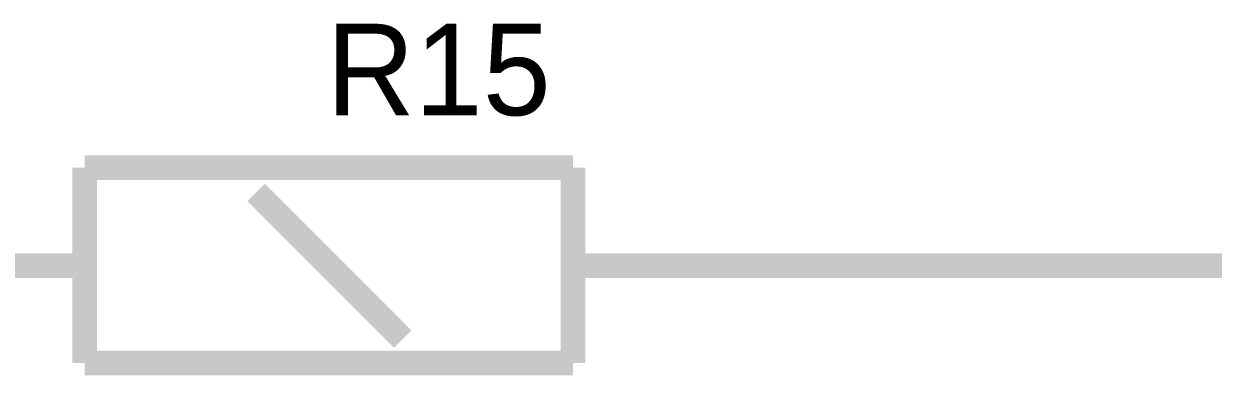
# Model space of a CAD drawing. Header units: millimetres. Extents: x 2.64 to 11.44, y 2.16 to 8.68.
# Drawn here: x 6.509 to 7.077, y 3.103 to 3.271 of the extents above; entities that cross this region are included whole.
import ezdxf

# ---------------------------------------------------------------- set-up
doc = ezdxf.new("R2010")
doc.units = ezdxf.units.MM
doc.header["$MEASUREMENT"] = 0
doc.layers.add('Sheet', color=255, linetype='Continuous')

msp = doc.modelspace()

# ---------------------------------------------------------------- linework, layer by layer
at = {"layer": 'Sheet', "const_width": 0.0118}
for points in [[(6.77107, 3.20235), (6.53768, 3.20235)], [(6.53768, 3.20235), (6.53768, 3.10901)], [(6.77107, 3.10901), (6.77107, 3.20235)], [(6.61957, 3.19051), (6.68964, 3.12039)], [(6.53768, 3.15545), (6.42076, 3.15545)], [(6.77107, 3.15545), (6.888, 3.15545)], [(6.888, 3.15545), (7.18008, 3.15545), (7.23831, 3.15545)], [(6.53768, 3.10901), (6.77107, 3.10901)]]:
    msp.add_lwpolyline(points, dxfattribs=at)

# ---------------------------------------------------------------- texts
at = {"layer": 'Sheet'}
msp.add_text('R15', height=0.043712, dxfattribs=at).set_placement((6.65324, 3.2274))

doc.saveas('drawing.dxf')
